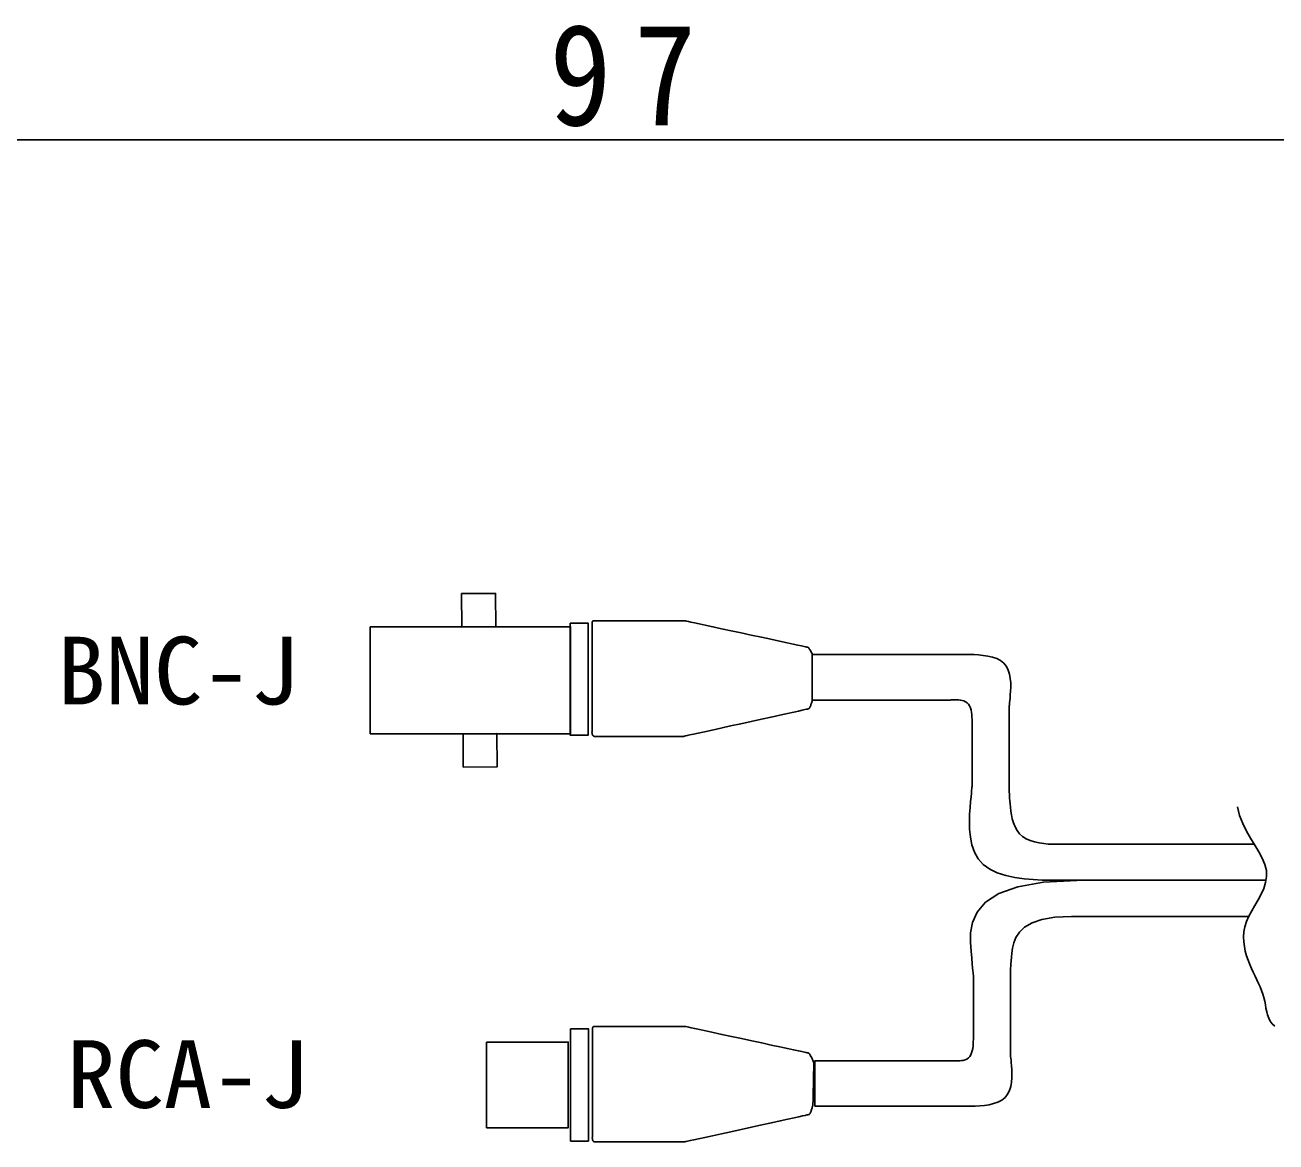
# Model space of a CAD drawing. Units: millimetres on the paper. Extents: x -142 to 142, y -98 to 91.
# Drawn here: x -41.98 to -14.9, y -47.78 to -23.59 of the extents above; entities that cross this region are included whole.
import ezdxf
from ezdxf.enums import TextEntityAlignment as Align

# ---------------------------------------------------------------- set-up
doc = ezdxf.new("R2010")
doc.units = ezdxf.units.MM
for name, color, linetype in [('0-0_0', 4, 'Continuous'), ('0-1_外形線', 4, 'Continuous'), ('0-6_AM_5', 4, 'Continuous'), ('1-2_レイヤー', 4, 'Continuous')]:
    doc.layers.add(name, color=color, linetype=linetype)
doc.styles.add('ＭＳ ゴシック', font='')
doc.styles.get('ＭＳ ゴシック').set_extended_font_data('MS Gothic')

msp = doc.modelspace()

# ---------------------------------------------------------------- linework, layer by layer
at = {"layer": '0-0_0'}
for p, q in [((-24.942, -37.225), (-24.942, -38.243)), ((-24.941, -37.241), (-24.941, -37.197)), ((-24.934, -38.21), (-24.942, -38.21))]:
    msp.add_line(p, q, dxfattribs=at)
msp.add_lwpolyline([(-30.178, -36.542), (-29.792, -36.542), (-29.792, -38.974), (-30.178, -38.974)], close=True, dxfattribs=at)
for points in [[(-29.696, -36.509), (-29.698, -36.513), (-29.7, -36.518), (-29.701, -36.522), (-29.702, -36.528), (-29.704, -36.533), (-29.704, -36.539), (-29.705, -36.545), (-29.706, -36.551), (-29.706, -36.557), (-29.707, -36.562), (-29.707, -36.568), (-29.707, -36.573), (-29.707, -36.578), (-29.707, -36.583), (-29.707, -36.587), (-29.707, -36.591), (-29.707, -36.594), (-29.707, -36.6), (-29.707, -36.611), (-29.707, -36.632), (-29.707, -36.665), (-29.707, -36.713), (-29.707, -36.78), (-29.707, -36.868), (-29.707, -36.982), (-29.707, -37.123), (-29.707, -37.286), (-29.707, -37.464), (-29.707, -37.652), (-29.707, -37.843), (-29.707, -38.03), (-29.707, -38.209), (-29.707, -38.371), (-29.707, -38.512), (-29.707, -38.626), (-29.707, -38.715), (-29.707, -38.781), (-29.707, -38.83), (-29.707, -38.862)], [(-27.696, -36.493), (-27.697, -36.493), (-27.698, -36.493), (-27.701, -36.493), (-27.709, -36.493), (-27.726, -36.493), (-27.753, -36.493), (-27.794, -36.493), (-27.851, -36.493), (-27.927, -36.493), (-28.025, -36.493), (-28.145, -36.493), (-28.285, -36.493), (-28.438, -36.493), (-28.599, -36.493), (-28.762, -36.493), (-28.923, -36.493), (-29.076, -36.493), (-29.215, -36.493), (-29.336, -36.493), (-29.433, -36.493), (-29.509, -36.493), (-29.567, -36.493), (-29.608, -36.493), (-29.636, -36.493), (-29.653, -36.493), (-29.662, -36.493), (-29.667, -36.493), (-29.669, -36.493), (-29.671, -36.493), (-29.673, -36.493), (-29.675, -36.494), (-29.678, -36.494), (-29.681, -36.495), (-29.684, -36.496), (-29.686, -36.498), (-29.689, -36.5), (-29.692, -36.502), (-29.694, -36.505), (-29.696, -36.509)], [(-24.948, -37.197), (-24.959, -37.173), (-24.971, -37.151), (-24.982, -37.131), (-24.993, -37.114), (-25.002, -37.1), (-25.01, -37.089), (-25.016, -37.081), (-25.021, -37.075), (-25.026, -37.071), (-25.029, -37.069), (-25.032, -37.067), (-25.034, -37.067), (-25.036, -37.067), (-25.038, -37.067), (-25.043, -37.066), (-25.055, -37.063), (-25.078, -37.058), (-25.116, -37.05), (-25.171, -37.039), (-25.249, -37.022), (-25.351, -37), (-25.483, -36.971), (-25.646, -36.936), (-25.834, -36.895), (-26.041, -36.851), (-26.258, -36.804), (-26.479, -36.756), (-26.697, -36.709), (-26.903, -36.665), (-27.091, -36.624), (-27.254, -36.589), (-27.386, -36.56), (-27.489, -36.538), (-27.566, -36.521), (-27.621, -36.51), (-27.658, -36.502), (-27.681, -36.497), (-27.692, -36.494), (-27.696, -36.493)], [(-29.422, -38.996), (-29.327, -38.996), (-29.209, -38.996), (-29.072, -38.996), (-28.923, -38.996), (-28.765, -38.996), (-28.605, -38.996), (-28.447, -38.996), (-28.297, -38.996), (-28.161, -38.996), (-28.043, -38.996), (-27.947, -38.996), (-27.873, -38.996), (-27.817, -38.996), (-27.777, -38.996), (-27.75, -38.996), (-27.734, -38.996), (-27.725, -38.996), (-27.722, -38.996), (-27.722, -38.996), (-27.721, -38.996), (-27.717, -38.995), (-27.705, -38.992), (-27.682, -38.987), (-27.645, -38.979), (-27.589, -38.966), (-27.51, -38.949), (-27.406, -38.926), (-27.272, -38.897), (-27.107, -38.86), (-26.915, -38.818), (-26.706, -38.772), (-26.485, -38.723), (-26.26, -38.674), (-26.039, -38.625), (-25.83, -38.579), (-25.638, -38.537), (-25.473, -38.5), (-25.339, -38.471), (-25.235, -38.448)], [(-25.235, -38.448), (-25.156, -38.431), (-25.1, -38.418), (-25.062, -38.41), (-25.039, -38.405), (-25.026, -38.402), (-25.021, -38.401), (-25.019, -38.401), (-25.017, -38.401), (-25.015, -38.401), (-25.013, -38.4), (-25.01, -38.398), (-25.007, -38.396), (-25.003, -38.392), (-24.999, -38.386), (-24.995, -38.378), (-24.99, -38.368), (-24.985, -38.356), (-24.979, -38.342), (-24.973, -38.327), (-24.967, -38.31), (-24.961, -38.293), (-24.956, -38.276), (-24.951, -38.259), (-24.946, -38.243)], [(-29.707, -38.862), (-29.707, -38.883), (-29.707, -38.895), (-29.708, -38.9), (-29.708, -38.904), (-29.708, -38.907), (-29.708, -38.911), (-29.708, -38.916), (-29.707, -38.921), (-29.707, -38.926), (-29.707, -38.931), (-29.706, -38.937), (-29.705, -38.943), (-29.703, -38.948), (-29.702, -38.954), (-29.699, -38.959), (-29.697, -38.965), (-29.694, -38.969), (-29.691, -38.974), (-29.688, -38.978), (-29.685, -38.982), (-29.682, -38.985), (-29.679, -38.988), (-29.675, -38.99), (-29.672, -38.992), (-29.668, -38.993), (-29.665, -38.994), (-29.662, -38.995), (-29.66, -38.995), (-29.657, -38.996), (-29.655, -38.996), (-29.653, -38.996), (-29.651, -38.996), (-29.647, -38.996), (-29.637, -38.996), (-29.62, -38.996), (-29.593, -38.996), (-29.553, -38.996), (-29.497, -38.996), (-29.422, -38.996)]]:
    msp.add_lwpolyline(points, dxfattribs=at)
at = {"layer": '0-1_外形線'}
for points in [[(-15.733, -40.524), (-15.686, -40.708), (-15.619, -40.881), (-15.538, -41.046), (-15.449, -41.202), (-15.358, -41.352), (-15.272, -41.496), (-15.198, -41.635), (-15.141, -41.77), (-15.108, -41.903), (-15.104, -42.033), (-15.124, -42.161), (-15.165, -42.288), (-15.22, -42.413), (-15.285, -42.535), (-15.354, -42.656), (-15.422, -42.775), (-15.485, -42.892), (-15.536, -43.007), (-15.572, -43.12), (-15.593, -43.231), (-15.601, -43.34), (-15.597, -43.446), (-15.584, -43.55), (-15.563, -43.651), (-15.535, -43.749), (-15.502, -43.843), (-15.466, -43.934), (-15.428, -44.022), (-15.39, -44.106), (-15.351, -44.188), (-15.313, -44.268), (-15.277, -44.346), (-15.243, -44.423), (-15.212, -44.5), (-15.185, -44.576), (-15.162, -44.653), (-15.144, -44.73), (-15.13, -44.807), (-15.116, -44.884)], [(-15.116, -44.884), (-15.101, -44.959), (-15.082, -45.03), (-15.057, -45.099), (-15.025, -45.163), (-14.982, -45.222), (-14.926, -45.275)]]:
    msp.add_lwpolyline(points, dxfattribs=at)
at = {"layer": '0-6_AM_5'}
msp.add_line((-46.098, -26.082), (-11.976, -26.082), dxfattribs=at)
at = {"layer": '1-2_レイヤー'}
for p, q in [((-24.389, -37.225), (-24.543, -37.225)), ((-24.934, -38.21), (-24.413, -38.21)), ((-24.56, -38.21), (-24.555, -38.21))]:
    msp.add_line(p, q, dxfattribs=at)
for points in [[(-32.523, -36.629), (-31.789, -36.623), (-31.794, -35.901), (-32.53, -35.905)], [(-34.509, -36.622), (-30.171, -36.622), (-30.171, -38.939), (-34.509, -38.939)], [(-32.495, -39.662), (-31.763, -39.657), (-31.766, -38.935), (-32.498, -38.939)], [(-30.17, -45.327), (-29.783, -45.327), (-29.783, -47.759), (-30.17, -47.759)], [(-31.99, -45.616), (-30.221, -45.616), (-30.221, -47.47), (-31.99, -47.47)]]:
    msp.add_lwpolyline(points, close=True, dxfattribs=at)
for points in [[(-24.543, -37.225), (-24.934, -37.225), (-24.942, -37.225)], [(-20.67, -38.3), (-20.667, -38.267), (-20.662, -38.223), (-20.657, -38.167), (-20.651, -38.098), (-20.645, -38.018), (-20.642, -37.93), (-20.643, -37.837), (-20.652, -37.743), (-20.668, -37.651), (-20.696, -37.563), (-20.736, -37.483), (-20.791, -37.413), (-20.862, -37.357), (-20.945, -37.314), (-21.038, -37.281), (-21.138, -37.257), (-21.239, -37.242), (-21.34, -37.232), (-21.436, -37.227), (-21.523, -37.225), (-21.599, -37.225), (-21.661, -37.225), (-21.714, -37.225), (-21.764, -37.225), (-21.816, -37.225), (-21.876, -37.225), (-21.951, -37.225), (-22.047, -37.225), (-22.168, -37.225), (-22.323, -37.225), (-22.512, -37.225), (-22.732, -37.225), (-22.973, -37.225), (-23.227, -37.225), (-23.485, -37.225), (-23.739, -37.225), (-23.98, -37.225), (-24.199, -37.225), (-24.389, -37.225)], [(-24.413, -38.21), (-24.232, -38.21), (-24.023, -38.21), (-23.793, -38.21), (-23.552, -38.21), (-23.306, -38.21), (-23.064, -38.21), (-22.834, -38.21), (-22.625, -38.21), (-22.444, -38.21), (-22.297, -38.21), (-22.183, -38.21), (-22.097, -38.21), (-22.036, -38.21), (-21.995, -38.21), (-21.97, -38.21), (-21.957, -38.21), (-21.952, -38.21), (-21.952, -38.21), (-21.952, -38.21), (-21.951, -38.21), (-21.949, -38.21), (-21.945, -38.21), (-21.938, -38.209), (-21.928, -38.209), (-21.914, -38.208), (-21.896, -38.208), (-21.873, -38.207), (-21.844, -38.206), (-21.81, -38.205), (-21.773, -38.207), (-21.734, -38.21), (-21.695, -38.218), (-21.656, -38.229), (-21.619, -38.246), (-21.586, -38.268), (-21.557, -38.298), (-21.533, -38.335), (-21.515, -38.378), (-21.501, -38.426)], [(-21.501, -38.426), (-21.491, -38.476), (-21.485, -38.527), (-21.481, -38.578), (-21.479, -38.626), (-21.478, -38.67), (-21.478, -38.708), (-21.478, -38.739), (-21.478, -38.765), (-21.478, -38.788), (-21.478, -38.812), (-21.478, -38.838), (-21.478, -38.87), (-21.478, -38.909), (-21.478, -38.958), (-21.478, -39.021), (-21.478, -39.098), (-21.478, -39.187), (-21.478, -39.285), (-21.478, -39.388), (-21.478, -39.493), (-21.478, -39.596), (-21.478, -39.694), (-21.478, -39.783), (-21.478, -39.86), (-21.478, -39.922), (-21.478, -39.971), (-21.478, -40.008), (-21.478, -40.034), (-21.478, -40.051), (-21.478, -40.062), (-21.478, -40.067), (-21.478, -40.069), (-21.478, -40.07), (-21.478, -40.07), (-21.478, -40.073), (-21.479, -40.082), (-21.481, -40.1), (-21.484, -40.128), (-21.488, -40.171)], [(-20.67, -40.286), (-20.672, -40.244), (-20.674, -40.208), (-20.674, -40.179), (-20.675, -40.154), (-20.675, -40.134), (-20.675, -40.118), (-20.675, -40.105), (-20.675, -40.092), (-20.675, -40.077), (-20.675, -40.057), (-20.675, -40.029), (-20.675, -39.991), (-20.675, -39.94), (-20.675, -39.873), (-20.675, -39.788), (-20.675, -39.683), (-20.675, -39.561), (-20.675, -39.427), (-20.675, -39.287), (-20.675, -39.143), (-20.675, -39.003), (-20.675, -38.869), (-20.675, -38.747), (-20.675, -38.642), (-20.675, -38.557), (-20.675, -38.49), (-20.675, -38.44), (-20.675, -38.405), (-20.675, -38.381), (-20.675, -38.366), (-20.675, -38.359), (-20.675, -38.356), (-20.675, -38.355), (-20.675, -38.355), (-20.675, -38.353), (-20.674, -38.348), (-20.674, -38.339), (-20.672, -38.323), (-20.67, -38.3)], [(-21.488, -40.171), (-21.494, -40.23), (-21.501, -40.309), (-21.511, -40.41), (-21.523, -40.535), (-21.533, -40.68), (-21.538, -40.839), (-21.534, -41.006), (-21.516, -41.176), (-21.482, -41.343), (-21.426, -41.502), (-21.346, -41.646), (-21.237, -41.771), (-21.097, -41.873), (-20.932, -41.952), (-20.748, -42.011), (-20.552, -42.053), (-20.351, -42.082), (-20.153, -42.099), (-19.964, -42.108), (-19.791, -42.111), (-19.641, -42.112), (-19.519, -42.112), (-19.42, -42.112), (-19.336, -42.112), (-19.261, -42.112), (-19.186, -42.112), (-19.105, -42.112), (-19.01, -42.112), (-18.894, -42.112), (-18.75, -42.112), (-18.569, -42.112), (-18.347, -42.112), (-18.078, -42.112), (-17.754, -42.112), (-17.37, -42.112), (-16.921, -42.112), (-16.4, -42.112), (-15.801, -42.112), (-15.119, -42.112)], [(-15.366, -41.334), (-16.038, -41.334), (-16.627, -41.334), (-17.137, -41.334), (-17.576, -41.334), (-17.95, -41.334), (-18.265, -41.334), (-18.526, -41.334), (-18.741, -41.334), (-18.914, -41.334), (-19.053, -41.334), (-19.163, -41.334), (-19.25, -41.334), (-19.318, -41.334), (-19.374, -41.334), (-19.422, -41.334), (-19.469, -41.334), (-19.519, -41.334), (-19.578, -41.334), (-19.651, -41.334), (-19.735, -41.332), (-19.828, -41.328), (-19.926, -41.319), (-20.026, -41.305), (-20.126, -41.284), (-20.221, -41.255), (-20.309, -41.217), (-20.387, -41.167), (-20.453, -41.106), (-20.506, -41.035), (-20.549, -40.956), (-20.583, -40.872), (-20.608, -40.785), (-20.627, -40.698), (-20.641, -40.613), (-20.65, -40.532), (-20.657, -40.458), (-20.662, -40.392), (-20.667, -40.335), (-20.67, -40.286)], [(-21.451, -45.36), (-21.451, -45.321), (-21.451, -45.271), (-21.451, -45.208), (-21.451, -45.131), (-21.451, -45.042), (-21.451, -44.944), (-21.451, -44.841), (-21.451, -44.737), (-21.451, -44.634), (-21.451, -44.536), (-21.451, -44.447), (-21.451, -44.37), (-21.451, -44.307), (-21.451, -44.259), (-21.451, -44.222), (-21.451, -44.196), (-21.451, -44.178), (-21.451, -44.168), (-21.451, -44.162), (-21.451, -44.16), (-21.451, -44.16), (-21.451, -44.159), (-21.452, -44.154), (-21.453, -44.141), (-21.456, -44.115), (-21.46, -44.072), (-21.466, -44.009), (-21.475, -43.92), (-21.486, -43.801), (-21.501, -43.649), (-21.516, -43.462), (-21.514, -43.25), (-21.472, -43.025), (-21.37, -42.8), (-21.187, -42.588), (-20.9, -42.401), (-20.489, -42.252), (-19.932, -42.153), (-19.209, -42.118)], [(-15.493, -42.896), (-16.169, -42.896), (-16.811, -42.896), (-17.406, -42.896), (-17.943, -42.896), (-18.41, -42.896), (-18.794, -42.896), (-19.083, -42.896), (-19.265, -42.896), (-19.328, -42.896), (-19.684, -42.914), (-19.965, -42.962), (-20.181, -43.036), (-20.342, -43.13), (-20.455, -43.237), (-20.53, -43.353), (-20.576, -43.47), (-20.601, -43.584), (-20.615, -43.688), (-20.625, -43.779), (-20.633, -43.855), (-20.639, -43.919), (-20.643, -43.971), (-20.646, -44.014), (-20.648, -44.048), (-20.649, -44.074), (-20.649, -44.095), (-20.649, -44.112), (-20.649, -44.125), (-20.649, -44.138), (-20.649, -44.153), (-20.649, -44.173), (-20.649, -44.2), (-20.649, -44.238), (-20.649, -44.289), (-20.649, -44.356), (-20.649, -44.441), (-20.649, -44.547), (-20.649, -44.669), (-20.649, -44.802)], [(-20.649, -44.802), (-20.649, -44.943), (-20.649, -45.086), (-20.649, -45.227), (-20.649, -45.36), (-20.649, -45.482), (-20.649, -45.588), (-20.649, -45.673), (-20.649, -45.739), (-20.649, -45.789), (-20.649, -45.825), (-20.649, -45.849), (-20.649, -45.863), (-20.649, -45.871), (-20.649, -45.874), (-20.649, -45.874), (-20.649, -45.874), (-20.649, -45.876), (-20.648, -45.881), (-20.648, -45.891), (-20.646, -45.906), (-20.644, -45.93), (-20.641, -45.963), (-20.636, -46.006), (-20.631, -46.062), (-20.624, -46.132), (-20.619, -46.212), (-20.615, -46.3), (-20.617, -46.392), (-20.625, -46.486), (-20.642, -46.579), (-20.669, -46.667), (-20.71, -46.747), (-20.764, -46.816), (-20.835, -46.872), (-20.919, -46.916), (-21.012, -46.949), (-21.111, -46.972), (-21.213, -46.988), (-21.313, -46.997)], [(-29.676, -45.281), (-29.678, -45.282), (-29.681, -45.284), (-29.684, -45.287), (-29.686, -45.29), (-29.688, -45.294), (-29.69, -45.298), (-29.692, -45.302), (-29.693, -45.307), (-29.694, -45.312), (-29.695, -45.318), (-29.696, -45.324), (-29.697, -45.33), (-29.698, -45.335), (-29.698, -45.341), (-29.699, -45.347), (-29.699, -45.353), (-29.699, -45.358), (-29.699, -45.363), (-29.699, -45.368), (-29.699, -45.372), (-29.699, -45.375), (-29.699, -45.379), (-29.699, -45.384), (-29.699, -45.396), (-29.699, -45.417), (-29.699, -45.449), (-29.699, -45.498), (-29.699, -45.564), (-29.699, -45.653), (-29.699, -45.767), (-29.699, -45.908), (-29.699, -46.07), (-29.699, -46.249), (-29.699, -46.436), (-29.699, -46.627), (-29.699, -46.815), (-29.699, -46.993), (-29.699, -47.156), (-29.699, -47.297)], [(-27.558, -45.306), (-27.613, -45.294), (-27.65, -45.286), (-27.673, -45.281), (-27.684, -45.279), (-27.688, -45.278), (-27.689, -45.278), (-27.69, -45.278), (-27.693, -45.278), (-27.701, -45.278), (-27.718, -45.278), (-27.745, -45.278), (-27.786, -45.278), (-27.843, -45.278), (-27.919, -45.278), (-28.017, -45.278), (-28.137, -45.278), (-28.277, -45.278), (-28.43, -45.278), (-28.59, -45.278), (-28.754, -45.278), (-28.915, -45.278), (-29.068, -45.278), (-29.207, -45.278), (-29.328, -45.278), (-29.425, -45.278), (-29.501, -45.278), (-29.559, -45.278), (-29.6, -45.278), (-29.628, -45.278), (-29.645, -45.278), (-29.654, -45.278), (-29.659, -45.278), (-29.661, -45.278), (-29.663, -45.278), (-29.665, -45.278), (-29.667, -45.278), (-29.67, -45.279), (-29.673, -45.28), (-29.676, -45.281)], [(-24.905, -46.097), (-24.907, -46.077), (-24.912, -46.054), (-24.919, -46.03), (-24.929, -46.006), (-24.94, -45.982), (-24.951, -45.958), (-24.963, -45.936), (-24.974, -45.916), (-24.985, -45.899), (-24.994, -45.885), (-25.001, -45.874), (-25.008, -45.865), (-25.013, -45.86), (-25.018, -45.856), (-25.021, -45.853), (-25.024, -45.852), (-25.026, -45.852), (-25.028, -45.852), (-25.03, -45.851), (-25.035, -45.851), (-25.047, -45.848), (-25.07, -45.843), (-25.108, -45.835), (-25.163, -45.823), (-25.24, -45.807), (-25.343, -45.784), (-25.475, -45.756), (-25.638, -45.721), (-25.826, -45.68), (-26.033, -45.636), (-26.25, -45.589), (-26.471, -45.541), (-26.689, -45.494), (-26.895, -45.449), (-27.083, -45.409), (-27.246, -45.373), (-27.378, -45.345), (-27.481, -45.323), (-27.558, -45.306)], [(-22.072, -46.02), (-22.01, -46.02), (-21.969, -46.02), (-21.944, -46.02), (-21.931, -46.02), (-21.926, -46.02), (-21.926, -46.02), (-21.926, -46.02), (-21.925, -46.02), (-21.923, -46.02), (-21.919, -46.02), (-21.912, -46.02), (-21.902, -46.021), (-21.888, -46.021), (-21.87, -46.022), (-21.847, -46.023), (-21.817, -46.024), (-21.784, -46.024), (-21.747, -46.023), (-21.708, -46.019), (-21.669, -46.012), (-21.63, -46), (-21.593, -45.984), (-21.559, -45.961), (-21.53, -45.932), (-21.507, -45.895), (-21.488, -45.851), (-21.475, -45.804), (-21.465, -45.753), (-21.458, -45.702), (-21.454, -45.651), (-21.452, -45.603), (-21.451, -45.559), (-21.451, -45.521), (-21.451, -45.49), (-21.451, -45.464), (-21.451, -45.441), (-21.451, -45.417), (-21.451, -45.391), (-21.451, -45.36)], [(-24.88, -46.84), (-24.88, -46.78), (-24.88, -46.71), (-24.88, -46.634), (-24.88, -46.553), (-24.88, -46.471), (-24.88, -46.39), (-24.88, -46.314), (-24.88, -46.244), (-24.88, -46.184), (-24.88, -46.135), (-24.88, -46.097), (-24.88, -46.068), (-24.88, -46.048), (-24.88, -46.034), (-24.88, -46.026), (-24.88, -46.021), (-24.88, -46.02), (-24.88, -46.02), (-24.879, -46.02), (-24.874, -46.02), (-24.862, -46.02), (-24.837, -46.02), (-24.795, -46.02), (-24.734, -46.02), (-24.648, -46.02), (-24.534, -46.02), (-24.387, -46.02), (-24.206, -46.02), (-23.997, -46.02), (-23.767, -46.02), (-23.526, -46.02), (-23.28, -46.02), (-23.038, -46.02), (-22.808, -46.02), (-22.599, -46.02), (-22.418, -46.02), (-22.271, -46.02), (-22.157, -46.02), (-22.072, -46.02)], [(-24.923, -46.943), (-24.923, -46.939), (-24.923, -46.935), (-24.923, -46.928), (-24.922, -46.917), (-24.922, -46.898), (-24.922, -46.872), (-24.921, -46.835), (-24.92, -46.786), (-24.918, -46.724), (-24.917, -46.648), (-24.915, -46.561), (-24.913, -46.469), (-24.911, -46.377), (-24.909, -46.29), (-24.907, -46.213), (-24.906, -46.152), (-24.905, -46.112), (-24.905, -46.097)], [(-21.313, -46.997), (-21.409, -47.002), (-21.497, -47.004), (-21.573, -47.004), (-21.635, -47.004), (-21.688, -47.004), (-21.738, -47.004), (-21.79, -47.004), (-21.85, -47.004), (-21.925, -47.004), (-22.021, -47.004), (-22.142, -47.004), (-22.297, -47.004), (-22.486, -47.004), (-22.706, -47.004), (-22.947, -47.004), (-23.201, -47.004), (-23.459, -47.004), (-23.713, -47.004), (-23.954, -47.004), (-24.173, -47.004), (-24.363, -47.004), (-24.517, -47.004), (-24.637, -47.004), (-24.727, -47.004), (-24.791, -47.004), (-24.834, -47.004), (-24.861, -47.004), (-24.874, -47.004), (-24.879, -47.004), (-24.88, -47.004), (-24.88, -47.004), (-24.88, -47.003), (-24.88, -46.998), (-24.88, -46.99), (-24.88, -46.976), (-24.88, -46.956), (-24.88, -46.927), (-24.88, -46.889), (-24.88, -46.84)], [(-26.031, -47.41), (-25.822, -47.364), (-25.63, -47.322), (-25.465, -47.285), (-25.331, -47.256), (-25.227, -47.233), (-25.148, -47.215), (-25.092, -47.203), (-25.054, -47.195), (-25.03, -47.19), (-25.018, -47.187), (-25.013, -47.186), (-25.011, -47.186), (-25.009, -47.186), (-25.007, -47.186), (-25.005, -47.185), (-25.002, -47.183), (-24.999, -47.18), (-24.995, -47.176), (-24.991, -47.171), (-24.987, -47.163), (-24.982, -47.153), (-24.977, -47.141), (-24.971, -47.127), (-24.965, -47.111), (-24.959, -47.095), (-24.953, -47.078), (-24.948, -47.06), (-24.943, -47.043), (-24.938, -47.027), (-24.934, -47.012), (-24.931, -46.999), (-24.928, -46.988), (-24.926, -46.978), (-24.925, -46.969), (-24.924, -46.962), (-24.923, -46.955), (-24.923, -46.95), (-24.923, -46.946), (-24.923, -46.943)], [(-29.699, -47.297), (-29.699, -47.411), (-29.699, -47.499), (-29.699, -47.566), (-29.699, -47.614), (-29.699, -47.647), (-29.699, -47.668), (-29.699, -47.679), (-29.7, -47.685), (-29.7, -47.688), (-29.7, -47.692), (-29.7, -47.696), (-29.7, -47.7), (-29.699, -47.705), (-29.699, -47.711), (-29.699, -47.716), (-29.698, -47.722), (-29.697, -47.728), (-29.695, -47.733), (-29.694, -47.739), (-29.691, -47.744), (-29.689, -47.749), (-29.686, -47.754), (-29.683, -47.759), (-29.68, -47.763), (-29.677, -47.767), (-29.674, -47.77), (-29.67, -47.773), (-29.667, -47.775), (-29.664, -47.777), (-29.66, -47.778), (-29.657, -47.779), (-29.654, -47.78), (-29.652, -47.78), (-29.649, -47.78), (-29.647, -47.78), (-29.645, -47.78), (-29.643, -47.78), (-29.639, -47.78), (-29.629, -47.78)], [(-29.629, -47.78), (-29.612, -47.78), (-29.585, -47.78), (-29.545, -47.78), (-29.489, -47.78), (-29.414, -47.78), (-29.319, -47.78), (-29.201, -47.78), (-29.064, -47.78), (-28.915, -47.78), (-28.757, -47.78), (-28.597, -47.78), (-28.439, -47.78), (-28.289, -47.78), (-28.153, -47.78), (-28.035, -47.78), (-27.939, -47.78), (-27.865, -47.78), (-27.809, -47.78), (-27.769, -47.78), (-27.742, -47.78), (-27.726, -47.78), (-27.717, -47.78), (-27.714, -47.78), (-27.714, -47.78), (-27.713, -47.78), (-27.709, -47.779), (-27.697, -47.777), (-27.674, -47.772), (-27.637, -47.763), (-27.581, -47.751), (-27.502, -47.734), (-27.398, -47.711), (-27.264, -47.681), (-27.099, -47.645), (-26.907, -47.603), (-26.698, -47.557), (-26.477, -47.508), (-26.252, -47.458), (-26.031, -47.41)]]:
    msp.add_lwpolyline(points, dxfattribs=at)

# ---------------------------------------------------------------- texts
at = {"layer": '0-1_外形線', "style": 'ＭＳ ゴシック', "width": 1.05}
for s, p in [('BNC-J', (-41.286, -38.745)), ('RCA-J', (-41.073, -47.482))]:
    msp.add_text(s, height=1.466, dxfattribs=at).set_placement(p, align=Align.BOTTOM_LEFT)
at = {"layer": '0-6_AM_5', "insert": (-30.632, -25.801), "char_height": 2.199, "attachment_point": 7, "style": 'ＭＳ ゴシック'}
msp.add_mtext('\\T1.36;\\W0.9;97', dxfattribs=at)

doc.saveas('drawing.dxf')
